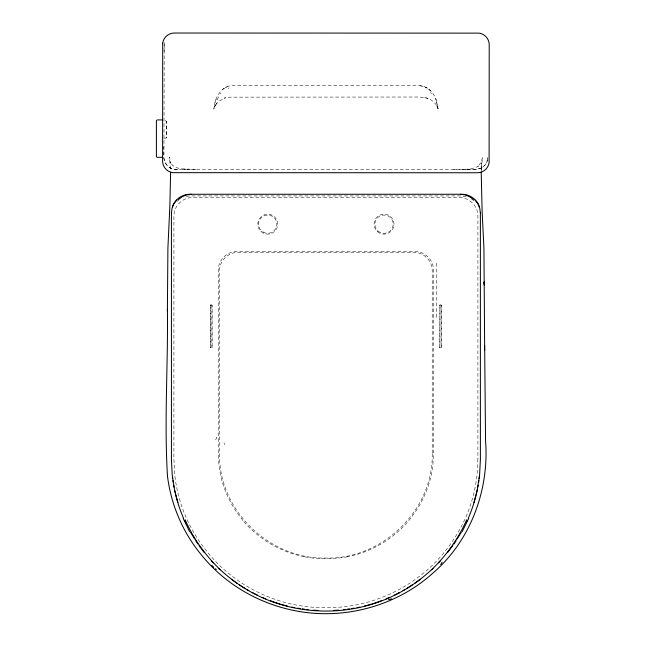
<?xml version="1.0" encoding="UTF-8"?>
<svg xmlns="http://www.w3.org/2000/svg" width="646" height="646" viewBox="0 0 646 646"><rect width="100%" height="100%" fill="white"/><g stroke="black" fill="none" stroke-linecap="round" stroke-linejoin="round"><path stroke-width="0.48" stroke-dasharray="3.23 2.42" d="M163.963 146.327C161.823 157.592 165.174 171.456 179.265 169.244M481.23 171.053L481.383 163.115L481.205 170.342L482.465 157.374L481.157 162.485L477.483 166.741L478.339 166.127C470.651 170.681 461.123 168.8 452.676 169.333M164.044 51.317L164.205 42.208L163.947 155.242C162.735 163.067 169.656 170.463 177.61 169.244L468.754 169.341C477.192 171.343 488.788 166.846 487.77 156.671M487.69 158.577L487.738 157.43M437.479 106.808C437.067 95.212 427.983 84.004 415.507 85.49L236.291 85.49C222.426 83.746 214.472 97.021 213.834 109.109L215.328 104.717L213.874 107.939L217.419 102.577L216.2 103.933L218.978 101.212L225.284 97.837L224.437 98.071L229.508 97.158L419.763 97.021L428.08 98.41L424.81 97.425C430.712 98.628 435.969 102.819 438.182 108.463L436.639 105.233L437.931 108.762L436.987 105.879M487.552 159.869L485.34 164.787L482.094 167.645M215.231 102.343L216.668 97.255M163.947 138.196L165.61 138.196L166.434 137.364L166.434 121.585L165.61 120.754L163.947 120.754M210.701 304.969L210.459 347.096L211.282 347.919L212.122 347.096L212.122 305.55L211.282 304.726L210.701 304.969L210.701 347.677L210.459 347.031M439.934 304.969L439.692 347.096L440.515 347.919L441.355 347.096L441.355 305.55L440.515 304.726L439.934 304.969L439.934 347.677L439.692 347.031M166.192 137.929L166.434 137.348M210.459 305.615L210.701 305.041M212.122 347.031L211.88 347.605L211.88 304.969M439.692 305.615L439.934 305.041M441.355 347.031L441.113 347.605L441.113 304.969M215.659 439.942L216.733 437.463L216.079 438.981M217.137 99.807L218.623 96.698M228.353 88.672L228.959 87.937M177.19 201.277L178.667 200.131M222.612 89.414L224.259 88.276M220.076 93.807L220.908 93.307M227.537 86.693L225.123 87.759M481.173 168.138L476.013 169.284L462.843 169.309M347.588 556.739C333.288 559.484 318.526 559.484 304.226 556.739M186.226 196.449L190.11 195.924L461.704 195.924L468.31 197.313M196.093 169.252L183.626 169.155L189.238 169.204C182.576 169.026 173.273 169.155 170.269 161.799L170.915 163.228L169.422 157.035L170.592 171.65M419.908 85.74L425.843 87.363M427.539 88.252L425.714 87.347L430.858 90.836M471.669 198.992L473.881 200.704M430.551 92.435L431.544 93.686M242.912 520.523L236.719 512.407L231.333 503.718L226.803 494.505A103.077 103.077 0 0 1 218.905 464.256L218.348 453.476L218.348 269.842C218.283 260.063 226.835 251.504 236.622 251.569L415.192 251.569C424.979 251.504 433.531 260.063 433.466 269.842L433.466 453.476L432.909 464.256A103.077 103.077 0 0 1 425.011 494.505L420.481 503.718L415.095 512.407L408.902 520.523A107.866 107.866 0 0 1 347.58 556.715M441.113 305.041L441.355 305.615M166.434 121.609L166.192 121.028L166.192 137.953M211.88 305.041L212.122 305.615M436.623 102.536L436.349 101.769L436.906 104.006M436.123 100.356L435.574 98.483M224.017 442.89L224.485 444.674M436.22 263.229L436.405 318.89M304.234 556.715A107.866 107.866 0 0 1 242.896 520.539M432.222 453.863C433.458 510.356 381.907 559.493 325.907 558.055C269.907 559.493 218.356 510.356 219.592 453.863L219.592 270.472C219.527 260.798 227.99 252.336 237.663 252.4L414.151 252.4C423.824 252.336 432.287 260.798 432.222 270.472L432.222 453.863M477.903 458.935L477.119 474.164A145.657 145.657 0 0 1 465.96 516.913C458.167 534.565 447.064 550.658 433.385 564.257A152.626 152.626 0 0 1 356.535 604.842C336.34 608.742 315.474 608.726 295.27 604.858A152.626 152.626 0 0 1 218.421 564.273C204.758 550.65 193.639 534.573 185.854 516.913A145.657 145.657 0 0 1 174.695 474.164L173.911 458.935L173.911 215.853C173.847 206.074 182.406 197.523 192.185 197.587L459.629 197.587C469.408 197.523 477.967 206.074 477.903 215.853L477.903 458.935M378.023 231.034A9.133 9.133 0 0 0 393.01 225.947A9.133 9.133 0 0 0 381.108 215.514A9.133 9.133 0 0 0 378.023 231.034M377.474 231.656A9.965 9.965 0 0 0 393.826 226.108A9.965 9.965 0 0 0 380.841 214.722A9.965 9.965 0 0 0 377.474 231.656M263.197 232.075A9.133 9.133 0 0 0 276.9 224.162A9.133 9.133 0 0 0 263.197 216.249A9.133 9.133 0 0 0 263.197 232.075M261.194 231.656A9.965 9.965 0 0 0 277.546 226.108A9.965 9.965 0 0 0 264.561 214.722A9.965 9.965 0 0 0 261.194 231.656"/><path stroke-width="0.97" d="M167.395 310.912L167.903 248.185L169.882 205.476L170.601 172.595M167.411 309.192C168.154 364.909 164.1 420.788 167.5 476.417C169.22 489.523 172.49 502.435 177.513 514.676C185.37 534.638 197.854 552.572 212.954 567.737C242.71 597.049 284.135 613.781 325.891 613.7C365.135 613.635 404.428 599.157 433.474 572.598C470.805 540.266 489.297 489.7 485.558 440.838L484.653 345.497M481.205 172.046L482.15 212.001L483.927 248.193L484.678 350.221M171.424 212.946L172.07 208.093L173.919 203.732L176.778 200.034M476.611 492.841A148.047 148.047 0 0 0 477.257 489.91L479.598 474.875L480.39 459.395L480.39 212.534M477.257 489.91L473.445 504.421A148.047 148.047 0 0 1 468.253 518.326M172.442 206.809C174.719 199.436 182.051 194.341 189.69 194.26L462.124 194.26C469.763 194.341 477.095 199.436 479.372 206.809M466.719 519.739C458.894 537.488 447.726 553.662 433.975 567.341A153.126 153.118 -50 0 1 398.752 593.133M466.081 522.743L466.953 520.975M462.116 531.763L468.633 518.496M454.009 544.045L456.076 540.718M457.102 539.055L461.236 532.393M440.693 564.547L442.163 562.238M447.492 552.588L452.822 545.595M438.473 562.868L440.467 560.72M178.433 199.614L182.132 196.755L186.5 194.914L191.353 194.26M398.752 593.133C354.048 617.043 297.766 617.043 253.062 593.133A153.126 153.11 46.7 0 1 217.847 567.341C204.088 553.662 192.92 537.488 185.095 519.739M388.545 599.69L391.694 598.882M343.624 609.727L345.537 609.436M347.451 609.154L349.373 608.863M351.287 608.58L354.17 608.144M333.804 610.405L338.738 610.155M157.22 119.922L162.364 119.922M157.22 157.301L162.364 157.301M313.076 610.155L318.01 610.405M460.461 194.26L465.314 194.914L469.682 196.755L473.381 199.614M297.644 608.144L300.527 608.58M302.441 608.863L304.363 609.154M306.277 609.436L308.19 609.727M215.312 568.803L216.41 569.336M211.872 565.428L213.648 567.245M211.347 560.72L213.341 562.868M475.036 200.034L477.895 203.732L479.744 208.093L480.39 212.946M198.992 545.595L204.322 552.588M190.578 532.393L194.712 539.055M195.738 540.718L197.805 544.045M184.861 520.975L185.733 522.743M183.181 518.496L189.698 531.763M171.424 212.534L171.424 459.395L172.216 474.875L174.557 489.91L178.369 504.421A148.047 148.047 0 0 0 183.561 518.326M156.397 120.269L156.397 156.962M177.771 502.507A148.047 148.047 0 0 1 175.664 494.788M175.203 492.841A148.047 148.047 0 0 1 174.557 489.91M174 487.116A148.047 148.047 0 0 1 173.661 485.243M173.193 482.425A148.047 148.047 0 0 1 172.918 480.543M172.66 478.654A148.047 148.047 0 0 1 172.425 476.764M294.778 607.7A155.129 155.129 0 0 1 291.976 607.119M287.325 606.021A155.129 155.129 0 0 1 280.881 604.252M279.968 603.978A155.129 155.129 0 0 1 270.448 600.74M265.772 598.89A155.129 155.129 0 0 1 262.115 597.324M257.592 595.224A155.129 155.129 0 0 1 252.271 592.519M248.807 590.622A155.129 155.129 0 0 1 247.087 589.637M245.383 588.627A155.129 155.129 0 0 1 239.529 584.937M237.09 583.29A155.129 155.129 0 0 1 231.502 579.252M220.213 569.829A155.129 155.129 0 0 1 218.776 568.496M433.038 568.496A155.129 155.129 0 0 1 431.601 569.829M420.312 579.252A155.129 155.129 0 0 1 414.724 583.29M412.285 584.937A155.129 155.129 0 0 1 406.431 588.627M404.727 589.637A155.129 155.129 0 0 1 403.007 590.622M399.543 592.519A155.129 155.129 0 0 1 394.221 595.224M389.7 597.324A155.129 155.129 0 0 1 386.042 598.89M381.366 600.74A155.129 155.129 0 0 1 371.846 603.978M370.933 604.252A155.129 155.129 0 0 1 364.489 606.021M359.838 607.119A155.129 155.129 0 0 1 357.036 607.7M479.389 476.764A148.047 148.047 0 0 1 479.154 478.654M478.896 480.543A148.047 148.047 0 0 1 478.621 482.425M478.153 485.243A148.047 148.047 0 0 1 477.814 487.116M476.15 494.788A148.047 148.047 0 0 1 474.043 502.507M162.703 43.225L162.598 161.04A11.725 11.725 0 0 0 172.797 172.668L477.483 172.765A11.725 11.725 0 0 0 489.111 162.566L489.216 44.76A11.725 11.725 0 0 0 479.017 33.132L174.331 33.027A11.725 11.725 0 0 0 162.703 43.225M484.314 285.08L484.104 281.914L484.306 285.088"/></g></svg>
